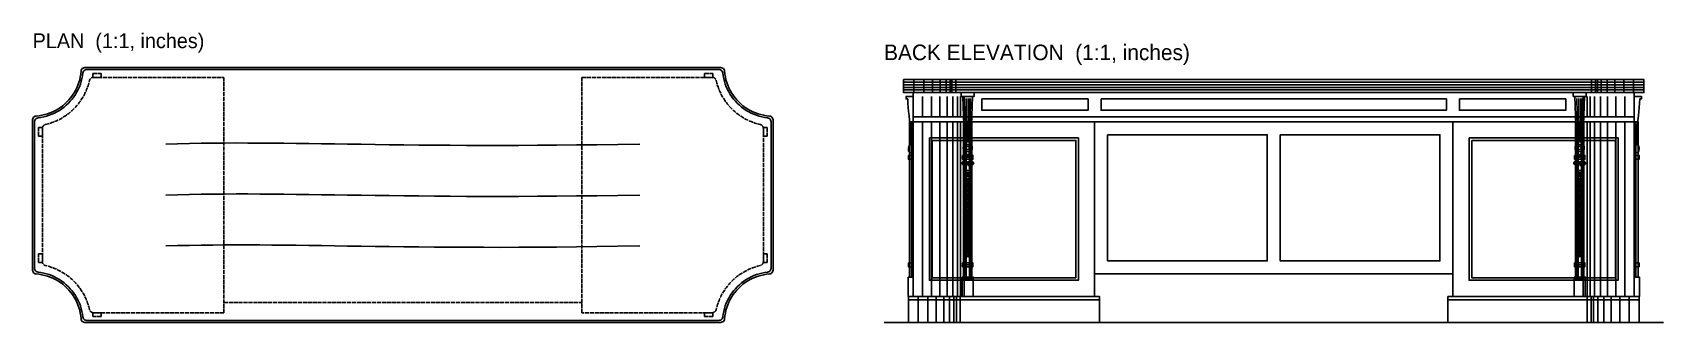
# Model space of a CAD drawing. Header units: inches. Extents: x 0 to 404, y -9 to 35.
# Drawn here: x 205.5 to 403.7, y 0 to 35.2 of the extents above; entities that cross this region are included whole.
import ezdxf

# ---------------------------------------------------------------- set-up
doc = ezdxf.new("R2010")
doc.units = ezdxf.units.IN
doc.header["$MEASUREMENT"] = 0
doc.linetypes.add('DASHED', pattern=[0.6, 0.5, -0.1])
doc.layers.add('Back elevation', color=7, linetype='Continuous')
doc.layers.add('Plan', color=7, linetype='Continuous')

msp = doc.modelspace()

# ---------------------------------------------------------------- linework, layer by layer
at = {"layer": 'Back elevation'}
for p, q in [((311.33, 29.21), (401.33, 29.21)), ((311.33, 28.9), (401.33, 28.9)), ((311.33, 28.58), (401.33, 28.58)), ((311.33, 28.27), (401.33, 28.27)), ((312.6, 29.53), (312.6, 27.95)), ((313.79, 29.53), (313.79, 27.95)), ((314.87, 29.53), (314.87, 27.95)), ((315.79, 29.53), (315.79, 27.95)), ((316.51, 29.53), (316.51, 27.95)), ((316.99, 29.53), (316.99, 27.95)), ((317.22, 29.53), (317.22, 27.95)), ((317.69, 29.53), (317.69, 27.95)), ((394.97, 29.53), (394.97, 27.95)), ((395.44, 29.53), (395.44, 27.95)), ((395.67, 29.53), (395.67, 27.95)), ((396.15, 29.53), (396.15, 27.95)), ((396.87, 29.53), (396.87, 27.95)), ((397.79, 29.53), (397.79, 27.95)), ((398.87, 29.53), (398.87, 27.95)), ((400.06, 29.53), (400.06, 27.95)), ((313.65, 27.48), (313.65, 25)), ((314.75, 27.48), (314.75, 25)), ((315.74, 27.48), (315.74, 25)), ((316.62, 27.48), (316.62, 25)), ((317.34, 27.48), (317.34, 25)), ((317.89, 27.48), (317.89, 25)), ((318.25, 27.48), (318.25, 25)), ((318.71, 27.48), (318.71, 25)), ((318.79, 27.24), (318.9, 21.89)), ((319.02, 27.24), (319.06, 21.89)), ((319.26, 27.24), (319.22, 21.89)), ((319.49, 27.24), (319.38, 21.89)), ((393.17, 27.24), (393.29, 21.89)), ((393.4, 27.24), (393.44, 21.89)), ((393.64, 27.24), (393.6, 21.89)), ((393.88, 27.24), (393.76, 21.89)), ((393.95, 27.48), (393.95, 25)), ((394.42, 27.48), (394.42, 25)), ((394.78, 27.48), (394.78, 25)), ((395.32, 27.48), (395.32, 25)), ((396.04, 27.48), (396.04, 25)), ((396.92, 27.48), (396.92, 25)), ((397.91, 27.48), (397.91, 25)), ((399.01, 27.48), (399.01, 25)), ((312.3, 24.41), (312.3, 5.51)), ((313.65, 24.41), (313.65, 3.15)), ((314.75, 24.41), (314.75, 3.15)), ((315.74, 24.41), (315.74, 3.15)), ((316.62, 24.41), (316.62, 3.15)), ((317.34, 24.41), (317.34, 3.15)), ((317.89, 24.41), (317.89, 3.15)), ((318.25, 24.41), (318.25, 3.15)), ((318.71, 24.41), (318.71, 3.15)), ((318.79, 24.41), (318.79, 5.51)), ((318.94, 24.41), (318.94, 5.51)), ((319.33, 24.41), (319.33, 5.51)), ((319.49, 24.41), (319.49, 5.51)), ((393.17, 24.41), (393.17, 5.51)), ((393.33, 24.41), (393.33, 5.51)), ((393.72, 24.41), (393.72, 5.51)), ((393.88, 24.41), (393.88, 5.51)), ((393.95, 24.41), (393.95, 3.15)), ((394.42, 24.41), (394.42, 3.15)), ((394.78, 24.41), (394.78, 3.15)), ((395.32, 24.41), (395.32, 3.15)), ((396.04, 24.41), (396.04, 3.15)), ((396.92, 24.41), (396.92, 3.15)), ((397.91, 24.41), (397.91, 3.15)), ((399.01, 24.41), (399.01, 3.15)), ((400.36, 24.41), (400.36, 5.51)), ((318.51, 20.08), (319.77, 20.08)), ((392.89, 20.08), (394.15, 20.08)), ((318.51, 7.01), (319.77, 7.01)), ((392.89, 7.01), (394.15, 7.01)), ((318.47, 5.2), (319.81, 5.2)), ((392.85, 5.2), (394.19, 5.2)), ((311.92, 2.76), (335.15, 2.76)), ((313.12, 3.15), (313.12, 0)), ((314.27, 3.15), (314.27, 0)), ((315.31, 3.15), (315.31, 0)), ((316.21, 3.15), (316.21, 0)), ((316.93, 3.15), (316.93, 0)), ((317.45, 3.15), (317.45, 0)), ((317.75, 3.15), (317.75, 0)), ((318.22, 3.15), (318.22, 0)), ((377.51, 2.76), (400.74, 2.76)), ((394.44, 3.15), (394.44, 0)), ((394.91, 3.15), (394.91, 0)), ((395.21, 3.15), (395.21, 0)), ((395.73, 3.15), (395.73, 0)), ((396.46, 3.15), (396.46, 0)), ((397.35, 3.15), (397.35, 0)), ((398.39, 3.15), (398.39, 0)), ((399.54, 3.15), (399.54, 0)), ((308.97, 0), (403.69, 0))]:
    msp.add_line(p, q, dxfattribs=at)
for points in [[(311.33, 29.53), (401.33, 29.53), (401.33, 27.95), (311.33, 27.95), (311.33, 29.53)], [(312.51, 27.95), (400.15, 27.95), (400.15, 25), (312.51, 25), (312.51, 27.95)], [(318.35, 27.95), (319.93, 27.95), (319.93, 27.48), (318.35, 27.48), (318.35, 27.95)], [(392.73, 27.95), (394.31, 27.95), (394.31, 27.48), (392.73, 27.48), (392.73, 27.95)], [(312.51, 27.48), (311.65, 27.48), (311.65, 27.17), (311.84, 27.17)], [(318.55, 27.48), (319.73, 27.48), (319.53, 21.65), (318.75, 21.65), (318.55, 27.48)], [(320.83, 27.17), (333.77, 27.17), (333.77, 25.79), (320.83, 25.79), (320.83, 27.17)], [(335.35, 27.17), (377.31, 27.17), (377.31, 25.79), (335.35, 25.79), (335.35, 27.17)], [(378.89, 27.17), (391.83, 27.17), (391.83, 25.79), (378.89, 25.79), (378.89, 27.17)], [(392.93, 27.48), (394.11, 27.48), (393.92, 21.65), (393.13, 21.65), (392.93, 27.48)], [(400.15, 27.48), (401.02, 27.48), (401.02, 27.17), (400.82, 27.17)], [(312.51, 24.41), (312.04, 24.41), (312.04, 5.51), (312.51, 5.51)], [(312.51, 25), (400.15, 25), (400.15, 24.41), (312.51, 24.41), (312.51, 25)], [(312.51, 24.41), (334.56, 24.41), (334.56, 3.15), (312.51, 3.15), (312.51, 24.41)], [(318.63, 24.41), (319.65, 24.41), (319.65, 5.51), (318.63, 5.51), (318.63, 24.41)], [(334.56, 24.41), (378.1, 24.41), (378.1, 5.91), (334.56, 5.91), (334.56, 24.41)], [(378.1, 24.41), (400.15, 24.41), (400.15, 3.15), (378.1, 3.15), (378.1, 24.41)], [(393.01, 24.41), (394.03, 24.41), (394.03, 5.51), (393.01, 5.51), (393.01, 24.41)], [(400.15, 24.41), (400.62, 24.41), (400.62, 5.51), (400.15, 5.51)], [(314.48, 22.44), (332.59, 22.44), (332.59, 5.12), (314.48, 5.12), (314.48, 22.44)], [(314.8, 22.13), (332.28, 22.13), (332.28, 5.43), (314.8, 5.43), (314.8, 22.13)], [(336.13, 22.83), (355.54, 22.83), (355.54, 7.48), (336.13, 7.48), (336.13, 22.83)], [(357.12, 22.83), (376.53, 22.83), (376.53, 7.48), (357.12, 7.48), (357.12, 22.83)], [(380.07, 22.44), (398.18, 22.44), (398.18, 5.12), (380.07, 5.12), (380.07, 22.44)], [(380.39, 22.13), (397.87, 22.13), (397.87, 5.43), (380.39, 5.43), (380.39, 22.13)], [(311.92, 20.31), (312.51, 20.31), (312.51, 19.84), (311.92, 19.84), (311.92, 20.31)], [(312.12, 20.63), (312.51, 20.71)], [(318.51, 20.31), (319.77, 20.31), (319.77, 19.84), (318.51, 19.84), (318.51, 20.31)], [(318.59, 21.18), (318.59, 21.26)], [(318.98, 21.65), (319.3, 21.65)], [(319.3, 20.79), (318.98, 20.79)], [(319.69, 21.26), (319.69, 21.18)], [(392.89, 20.31), (394.15, 20.31), (394.15, 19.84), (392.89, 19.84), (392.89, 20.31)], [(392.97, 21.18), (392.97, 21.26)], [(393.36, 21.65), (393.68, 21.65)], [(393.68, 20.79), (393.36, 20.79)], [(394.07, 21.26), (394.07, 21.18)], [(400.54, 20.63), (400.15, 20.71)], [(400.15, 20.31), (400.74, 20.31), (400.74, 19.84), (400.15, 19.84), (400.15, 20.31)], [(319.06, 19.25), (318.82, 18.66)], [(319.14, 18.36), (319.14, 17.65)], [(319.22, 19.25), (319.45, 18.66)], [(393.44, 19.25), (393.21, 18.66)], [(393.52, 18.36), (393.52, 17.65)], [(393.6, 19.25), (393.84, 18.66)], [(319.14, 16.94), (319.14, 16.3)], [(393.52, 16.94), (393.52, 16.3)], [(319.14, 15.62), (319.14, 15.04)], [(319.14, 14.39), (319.14, 13.88)], [(393.52, 15.62), (393.52, 15.04)], [(393.52, 14.39), (393.52, 13.88)], [(319.14, 13.26), (319.14, 12.79)], [(319.14, 12.2), (319.14, 11.78)], [(393.52, 13.26), (393.52, 12.79)], [(393.52, 12.2), (393.52, 11.78)], [(319.14, 11.21), (319.14, 10.83)], [(319.14, 10.29), (319.14, 9.95)], [(393.52, 11.21), (393.52, 10.83)], [(393.52, 10.29), (393.52, 9.95)], [(319.14, 9.42), (319.14, 9.11)], [(319.14, 8.6), (319.14, 8.33)], [(393.52, 9.42), (393.52, 9.11)], [(393.52, 8.6), (393.52, 8.33)], [(311.92, 7.24), (312.51, 7.24), (312.51, 6.77), (311.92, 6.77), (311.92, 7.24)], [(318.51, 7.24), (319.77, 7.24), (319.77, 6.77), (318.51, 6.77), (318.51, 7.24)], [(392.89, 7.24), (394.15, 7.24), (394.15, 6.77), (392.89, 6.77), (392.89, 7.24)], [(400.15, 7.24), (400.74, 7.24), (400.74, 6.77), (400.15, 6.77), (400.15, 7.24)], [(311.88, 5.51), (312.51, 5.51), (312.51, 3.15), (311.88, 3.15), (311.88, 5.51)], [(318.47, 5.51), (319.81, 5.51), (319.81, 3.15), (318.47, 3.15), (318.47, 5.51)], [(392.85, 5.51), (394.19, 5.51), (394.19, 3.15), (392.85, 3.15), (392.85, 5.51)], [(400.15, 5.51), (400.78, 5.51), (400.78, 3.15), (400.15, 3.15), (400.15, 5.51)], [(311.92, 3.15), (335.15, 3.15), (335.15, 0), (311.92, 0), (311.92, 3.15)], [(377.51, 3.15), (400.74, 3.15), (400.74, 0), (377.51, 0), (377.51, 3.15)]]:
    msp.add_lwpolyline(points, dxfattribs=at)
for centre, radius in [((319.14, 21.22), 0.197), ((319.14, 20.59), 0.197), ((393.52, 21.22), 0.197), ((393.52, 20.59), 0.197), ((319.14, 19.37), 0.138), ((393.52, 19.37), 0.138), ((319.14, 17.26), 0.0984), ((319.14, 15.93), 0.0984), ((393.52, 17.26), 0.0984), ((393.52, 15.93), 0.0984), ((319.14, 14.69), 0.0984), ((393.52, 14.69), 0.0984), ((319.14, 13.55), 0.0984), ((319.14, 12.48), 0.0984), ((393.52, 13.55), 0.0984), ((393.52, 12.48), 0.0984), ((319.14, 11.48), 0.0984), ((319.14, 10.55), 0.0984), ((393.52, 11.48), 0.0984), ((393.52, 10.55), 0.0984), ((319.14, 9.68), 0.0984), ((319.14, 8.86), 0.0984), ((319.14, 8.08), 0.0984), ((393.52, 9.68), 0.0984), ((393.52, 8.86), 0.0984), ((393.52, 8.08), 0.0984)]:
    msp.add_circle(centre, radius, dxfattribs=at)
for points in [[(311.84, 27.17), (311.84, 25.59), (312.16, 25.2), (312.2, 21.65)], [(400.82, 27.17), (400.82, 25.59), (400.5, 25.2), (400.46, 21.65)], [(312.2, 21.65), (311.88, 21.57), (311.8, 20.79), (312.12, 20.63)], [(400.46, 21.65), (400.78, 21.57), (400.86, 20.79), (400.54, 20.63)], [(319.14, 17.42), (318.67, 17.8), (318.62, 18.5), (319.14, 18.5)], [(318.93, 18.27), (319.01, 18.05), (319.08, 17.84), (319.14, 17.65)], [(319.14, 18.5), (319.66, 18.5), (319.61, 17.8), (319.14, 17.42)], [(319.35, 18.27), (319.27, 18.05), (319.2, 17.84), (319.14, 17.65)], [(393.52, 17.42), (393.05, 17.8), (393, 18.5), (393.52, 18.5)], [(393.31, 18.27), (393.39, 18.05), (393.46, 17.84), (393.52, 17.65)], [(393.52, 18.5), (394.04, 18.5), (393.99, 17.8), (393.52, 17.42)], [(393.73, 18.27), (393.65, 18.05), (393.58, 17.84), (393.52, 17.65)], [(319.14, 16.09), (318.71, 16.43), (318.67, 17.06), (319.14, 17.06)], [(318.95, 16.85), (319.02, 16.65), (319.08, 16.47), (319.14, 16.3)], [(319.14, 17.06), (319.61, 17.06), (319.56, 16.43), (319.14, 16.09)], [(319.33, 16.85), (319.26, 16.65), (319.2, 16.47), (319.14, 16.3)], [(393.52, 16.09), (393.1, 16.43), (393.05, 17.06), (393.52, 17.06)], [(393.33, 16.85), (393.4, 16.65), (393.46, 16.47), (393.52, 16.3)], [(393.52, 17.06), (393.99, 17.06), (393.95, 16.43), (393.52, 16.09)], [(393.71, 16.85), (393.64, 16.65), (393.58, 16.47), (393.52, 16.3)], [(319.14, 14.85), (318.76, 15.16), (318.72, 15.73), (319.14, 15.73)], [(319.14, 13.7), (318.8, 13.98), (318.76, 14.5), (319.14, 14.5)], [(318.97, 15.54), (319.03, 15.36), (319.09, 15.19), (319.14, 15.04)], [(318.99, 14.32), (319.04, 14.16), (319.09, 14.01), (319.14, 13.88)], [(319.14, 15.73), (319.56, 15.73), (319.52, 15.16), (319.14, 14.85)], [(319.31, 15.54), (319.25, 15.36), (319.19, 15.19), (319.14, 15.04)], [(319.14, 14.5), (319.52, 14.5), (319.48, 13.98), (319.14, 13.7)], [(319.29, 14.32), (319.24, 14.16), (319.19, 14.01), (319.14, 13.88)], [(393.52, 14.85), (393.14, 15.16), (393.1, 15.73), (393.52, 15.73)], [(393.52, 13.7), (393.18, 13.98), (393.14, 14.5), (393.52, 14.5)], [(393.35, 15.54), (393.41, 15.36), (393.47, 15.19), (393.52, 15.04)], [(393.37, 14.32), (393.43, 14.16), (393.48, 14.01), (393.52, 13.88)], [(393.52, 15.73), (393.94, 15.73), (393.9, 15.16), (393.52, 14.85)], [(393.69, 15.54), (393.63, 15.36), (393.57, 15.19), (393.52, 15.04)], [(393.52, 14.5), (393.9, 14.5), (393.87, 13.98), (393.52, 13.7)], [(393.67, 14.32), (393.62, 14.16), (393.57, 14.01), (393.52, 13.88)], [(319.14, 12.64), (318.83, 12.88), (318.8, 13.35), (319.14, 13.35)], [(319.14, 11.64), (318.86, 11.86), (318.83, 12.28), (319.14, 12.28)], [(319, 13.19), (319.05, 13.05), (319.1, 12.92), (319.14, 12.79)], [(319.02, 12.14), (319.06, 12.01), (319.1, 11.89), (319.14, 11.78)], [(319.14, 13.35), (319.48, 13.35), (319.45, 12.88), (319.14, 12.64)], [(319.28, 13.19), (319.23, 13.05), (319.18, 12.92), (319.14, 12.79)], [(319.14, 12.28), (319.45, 12.28), (319.42, 11.86), (319.14, 11.64)], [(319.26, 12.14), (319.22, 12.01), (319.18, 11.89), (319.14, 11.78)], [(393.52, 12.64), (393.21, 12.88), (393.18, 13.35), (393.52, 13.35)], [(393.52, 11.64), (393.24, 11.86), (393.21, 12.28), (393.52, 12.28)], [(393.39, 13.19), (393.43, 13.05), (393.48, 12.92), (393.52, 12.79)], [(393.4, 12.14), (393.44, 12.01), (393.48, 11.89), (393.52, 11.78)], [(393.52, 13.35), (393.86, 13.35), (393.83, 12.88), (393.52, 12.64)], [(393.66, 13.19), (393.61, 13.05), (393.56, 12.92), (393.52, 12.79)], [(393.52, 12.28), (393.83, 12.28), (393.8, 11.86), (393.52, 11.64)], [(393.64, 12.14), (393.6, 12.01), (393.56, 11.89), (393.52, 11.78)], [(319.14, 10.71), (318.89, 10.91), (318.86, 11.29), (319.14, 11.29)], [(319.14, 9.83), (318.91, 10.02), (318.89, 10.35), (319.14, 10.35)], [(319.03, 11.16), (319.07, 11.04), (319.11, 10.94), (319.14, 10.83)], [(319.04, 10.24), (319.08, 10.14), (319.11, 10.04), (319.14, 9.95)], [(319.14, 11.29), (319.42, 11.29), (319.39, 10.91), (319.14, 10.71)], [(319.25, 11.16), (319.21, 11.04), (319.17, 10.94), (319.14, 10.83)], [(319.14, 10.35), (319.39, 10.35), (319.37, 10.02), (319.14, 9.83)], [(319.24, 10.24), (319.2, 10.14), (319.17, 10.04), (319.14, 9.95)], [(393.52, 10.71), (393.27, 10.91), (393.25, 11.29), (393.52, 11.29)], [(393.52, 9.83), (393.3, 10.02), (393.27, 10.35), (393.52, 10.35)], [(393.41, 11.16), (393.45, 11.04), (393.49, 10.94), (393.52, 10.83)], [(393.42, 10.24), (393.46, 10.14), (393.49, 10.04), (393.52, 9.95)], [(393.52, 11.29), (393.8, 11.29), (393.77, 10.91), (393.52, 10.71)], [(393.63, 11.16), (393.59, 11.04), (393.56, 10.94), (393.52, 10.83)], [(393.52, 10.35), (393.77, 10.35), (393.75, 10.02), (393.52, 9.83)], [(393.62, 10.24), (393.58, 10.14), (393.55, 10.04), (393.52, 9.95)], [(319.14, 9.01), (318.94, 9.18), (318.92, 9.48), (319.14, 9.48)], [(319.14, 8.24), (318.96, 8.38), (318.94, 8.66), (319.14, 8.66)], [(319.05, 9.38), (319.08, 9.28), (319.11, 9.2), (319.14, 9.11)], [(319.06, 8.57), (319.09, 8.48), (319.12, 8.4), (319.14, 8.33)], [(319.14, 9.48), (319.36, 9.48), (319.34, 9.18), (319.14, 9.01)], [(319.23, 9.38), (319.2, 9.28), (319.17, 9.2), (319.14, 9.11)], [(319.14, 8.66), (319.34, 8.66), (319.32, 8.38), (319.14, 8.24)], [(319.22, 8.57), (319.19, 8.48), (319.16, 8.4), (319.14, 8.33)], [(393.52, 9.01), (393.32, 9.18), (393.3, 9.48), (393.52, 9.48)], [(393.52, 8.24), (393.34, 8.38), (393.32, 8.66), (393.52, 8.66)], [(393.43, 9.38), (393.46, 9.28), (393.49, 9.2), (393.52, 9.11)], [(393.44, 8.57), (393.47, 8.48), (393.5, 8.4), (393.52, 8.33)], [(393.52, 9.48), (393.75, 9.48), (393.73, 9.18), (393.52, 9.01)], [(393.61, 9.38), (393.58, 9.28), (393.55, 9.2), (393.52, 9.11)], [(393.52, 8.66), (393.72, 8.66), (393.7, 8.38), (393.52, 8.24)], [(393.6, 8.57), (393.57, 8.48), (393.55, 8.4), (393.52, 8.33)]]:
    msp.add_open_spline(points, degree=3, dxfattribs=at)
for points, knots in [([(318.59, 21.26), (318.59, 21.33), (318.61, 21.4), (318.64, 21.46), (318.68, 21.52), (318.73, 21.57), (318.79, 21.6), (318.85, 21.64), (318.91, 21.65), (318.98, 21.65)], [0, 0, 0, 0, 1, 1, 1, 2, 2, 2, 3, 3, 3, 3]), ([(318.98, 20.79), (318.91, 20.79), (318.85, 20.81), (318.79, 20.84), (318.73, 20.87), (318.68, 20.92), (318.64, 20.98), (318.61, 21.04), (318.59, 21.11), (318.59, 21.18)], [0, 0, 0, 0, 1, 1, 1, 2, 2, 2, 3, 3, 3, 3]), ([(319.3, 21.65), (319.37, 21.65), (319.43, 21.64), (319.49, 21.6), (319.55, 21.57), (319.6, 21.52), (319.64, 21.46), (319.67, 21.4), (319.69, 21.33), (319.69, 21.26)], [0, 0, 0, 0, 1, 1, 1, 2, 2, 2, 3, 3, 3, 3]), ([(319.69, 21.18), (319.69, 21.11), (319.67, 21.04), (319.64, 20.98), (319.6, 20.92), (319.55, 20.87), (319.49, 20.84), (319.43, 20.81), (319.37, 20.79), (319.3, 20.79)], [0, 0, 0, 0, 1, 1, 1, 2, 2, 2, 3, 3, 3, 3]), ([(392.97, 21.26), (392.97, 21.33), (392.99, 21.4), (393.02, 21.46), (393.06, 21.52), (393.11, 21.57), (393.17, 21.6), (393.23, 21.64), (393.3, 21.65), (393.36, 21.65)], [0, 0, 0, 0, 1, 1, 1, 2, 2, 2, 3, 3, 3, 3]), ([(393.36, 20.79), (393.3, 20.79), (393.23, 20.81), (393.17, 20.84), (393.11, 20.87), (393.06, 20.92), (393.02, 20.98), (392.99, 21.04), (392.97, 21.11), (392.97, 21.18)], [0, 0, 0, 0, 1, 1, 1, 2, 2, 2, 3, 3, 3, 3]), ([(393.68, 21.65), (393.75, 21.65), (393.82, 21.64), (393.88, 21.6), (393.94, 21.57), (393.99, 21.52), (394.02, 21.46), (394.05, 21.4), (394.07, 21.33), (394.07, 21.26)], [0, 0, 0, 0, 1, 1, 1, 2, 2, 2, 3, 3, 3, 3]), ([(394.07, 21.18), (394.07, 21.11), (394.05, 21.04), (394.02, 20.98), (393.99, 20.92), (393.94, 20.87), (393.88, 20.84), (393.82, 20.81), (393.75, 20.79), (393.68, 20.79)], [0, 0, 0, 0, 1, 1, 1, 2, 2, 2, 3, 3, 3, 3]), ([(319.14, 19.37), (319.14, 19.33), (319.12, 19.29), (319.09, 19.26), (319.06, 19.23), (319.02, 19.2), (318.96, 19.18), (318.91, 19.16), (318.85, 19.15), (318.79, 19.15), (318.72, 19.15), (318.66, 19.16), (318.61, 19.18), (318.55, 19.2), (318.51, 19.23), (318.48, 19.26), (318.45, 19.29), (318.43, 19.33), (318.43, 19.37), (318.43, 19.41), (318.45, 19.45), (318.48, 19.48), (318.51, 19.51), (318.55, 19.54), (318.61, 19.56), (318.66, 19.58), (318.72, 19.59), (318.79, 19.59), (318.85, 19.59), (318.91, 19.58), (318.96, 19.56), (319.02, 19.54), (319.06, 19.51), (319.09, 19.48), (319.12, 19.45), (319.14, 19.41), (319.14, 19.37)], [0, 0, 0, 0, 1, 1, 1, 2, 2, 2, 3, 3, 3, 4, 4, 4, 5, 5, 5, 6, 6, 6, 7, 7, 7, 8, 8, 8, 9, 9, 9, 10, 10, 10, 11, 11, 11, 12, 12, 12, 12]), ([(319.85, 19.37), (319.85, 19.33), (319.83, 19.29), (319.8, 19.26), (319.77, 19.23), (319.73, 19.2), (319.67, 19.18), (319.62, 19.16), (319.56, 19.15), (319.49, 19.15), (319.43, 19.15), (319.37, 19.16), (319.32, 19.18), (319.26, 19.2), (319.22, 19.23), (319.19, 19.26), (319.16, 19.29), (319.14, 19.33), (319.14, 19.37), (319.14, 19.41), (319.16, 19.45), (319.19, 19.48), (319.22, 19.51), (319.26, 19.54), (319.32, 19.56), (319.37, 19.58), (319.43, 19.59), (319.49, 19.59), (319.56, 19.59), (319.62, 19.58), (319.67, 19.56), (319.73, 19.54), (319.77, 19.51), (319.8, 19.48), (319.83, 19.45), (319.85, 19.41), (319.85, 19.37)], [0, 0, 0, 0, 1, 1, 1, 2, 2, 2, 3, 3, 3, 4, 4, 4, 5, 5, 5, 6, 6, 6, 7, 7, 7, 8, 8, 8, 9, 9, 9, 10, 10, 10, 11, 11, 11, 12, 12, 12, 12]), ([(393.52, 19.37), (393.52, 19.33), (393.51, 19.29), (393.47, 19.26), (393.44, 19.23), (393.4, 19.2), (393.34, 19.18), (393.29, 19.16), (393.23, 19.15), (393.17, 19.15), (393.11, 19.15), (393.04, 19.16), (392.99, 19.18), (392.94, 19.2), (392.89, 19.23), (392.86, 19.26), (392.83, 19.29), (392.81, 19.33), (392.81, 19.37), (392.81, 19.41), (392.83, 19.45), (392.86, 19.48), (392.89, 19.51), (392.94, 19.54), (392.99, 19.56), (393.04, 19.58), (393.11, 19.59), (393.17, 19.59), (393.23, 19.59), (393.29, 19.58), (393.34, 19.56), (393.4, 19.54), (393.44, 19.51), (393.47, 19.48), (393.51, 19.45), (393.52, 19.41), (393.52, 19.37)], [0, 0, 0, 0, 1, 1, 1, 2, 2, 2, 3, 3, 3, 4, 4, 4, 5, 5, 5, 6, 6, 6, 7, 7, 7, 8, 8, 8, 9, 9, 9, 10, 10, 10, 11, 11, 11, 12, 12, 12, 12]), ([(394.23, 19.37), (394.23, 19.33), (394.21, 19.29), (394.18, 19.26), (394.15, 19.23), (394.11, 19.2), (394.05, 19.18), (394, 19.16), (393.94, 19.15), (393.88, 19.15), (393.81, 19.15), (393.75, 19.16), (393.7, 19.18), (393.64, 19.2), (393.6, 19.23), (393.57, 19.26), (393.54, 19.29), (393.52, 19.33), (393.52, 19.37), (393.52, 19.41), (393.54, 19.45), (393.57, 19.48), (393.6, 19.51), (393.64, 19.54), (393.7, 19.56), (393.75, 19.58), (393.81, 19.59), (393.88, 19.59), (393.94, 19.59), (394, 19.58), (394.05, 19.56), (394.11, 19.54), (394.15, 19.51), (394.18, 19.48), (394.21, 19.45), (394.23, 19.41), (394.23, 19.37)], [0, 0, 0, 0, 1, 1, 1, 2, 2, 2, 3, 3, 3, 4, 4, 4, 5, 5, 5, 6, 6, 6, 7, 7, 7, 8, 8, 8, 9, 9, 9, 10, 10, 10, 11, 11, 11, 12, 12, 12, 12])]:
    msp.add_open_spline(points, degree=3, knots=knots, dxfattribs=at)
at = {"layer": 'Plan', "linetype": 'DASHED'}
msp.add_line((228.7, 2.4), (272.24, 2.4), dxfattribs=at)
at = {"layer": 'Plan'}
for points in [[(211.83, 30.98), (289.11, 30.98)], [(212.04, 30.75), (288.89, 30.75)], [(205.47, 6.36), (205.47, 24.62)], [(205.7, 6.58), (205.7, 24.41)], [(295.23, 24.41), (295.23, 6.58)], [(295.47, 24.62), (295.47, 6.36)], [(289.11, 0), (211.83, 0)], [(288.89, 0.24), (212.04, 0.24)]]:
    msp.add_lwpolyline(points, dxfattribs=at)
at = {"layer": 'Plan', "linetype": 'DASHED'}
for points in [[(212.77, 30.28), (213.79, 30.28), (213.79, 29.8), (212.77, 29.8), (212.77, 30.28)], [(212.84, 29.8), (228.7, 29.8), (228.7, 1.18), (212.84, 1.18)], [(272.24, 29.8), (288.09, 29.8)], [(288.09, 1.18), (272.24, 1.18), (272.24, 29.8)], [(287.15, 30.28), (288.17, 30.28), (288.17, 29.8), (287.15, 29.8), (287.15, 30.28)], [(206.18, 23.69), (206.65, 23.69), (206.65, 22.66), (206.18, 22.66), (206.18, 23.69)], [(206.65, 7.38), (206.65, 23.61)], [(294.29, 23.69), (294.76, 23.69), (294.76, 22.66), (294.29, 22.66), (294.29, 23.69)], [(294.29, 23.61), (294.29, 7.38)], [(206.18, 8.32), (206.65, 8.32), (206.65, 7.3), (206.18, 7.3), (206.18, 8.32)], [(294.29, 8.32), (294.76, 8.32), (294.76, 7.3), (294.29, 7.3), (294.29, 8.32)], [(212.77, 1.18), (213.79, 1.18), (213.79, 0.71), (212.77, 0.71), (212.77, 1.18)], [(287.15, 1.18), (288.17, 1.18), (288.17, 0.71), (287.15, 0.71), (287.15, 1.18)]]:
    msp.add_lwpolyline(points, dxfattribs=at)
at = {"layer": 'Plan'}
for points in [[(205.47, 24.62), (205.47, 24.7), (205.49, 24.78), (205.53, 24.85), (205.56, 24.92), (205.62, 24.98), (205.68, 25.02), (205.75, 25.06), (205.83, 25.09), (205.91, 25.09), (206.84, 25.16), (207.75, 25.46), (208.55, 25.94), (209.35, 26.43), (210.02, 27.11), (210.51, 27.91), (211, 28.71), (211.29, 29.61), (211.36, 30.55), (211.36, 30.63), (211.39, 30.7), (211.43, 30.77), (211.47, 30.83), (211.53, 30.89), (211.6, 30.93), (211.67, 30.96), (211.75, 30.98), (211.83, 30.98)], [(205.7, 24.41), (205.7, 24.49), (205.72, 24.56), (205.76, 24.63), (205.8, 24.7), (205.85, 24.76), (205.91, 24.8), (205.98, 24.84), (206.05, 24.87), (206.13, 24.88), (207.05, 24.98), (207.94, 25.29), (208.73, 25.78), (209.52, 26.27), (210.18, 26.94), (210.67, 27.73), (211.17, 28.51), (211.48, 29.4), (211.57, 30.33), (211.58, 30.4), (211.61, 30.48), (211.65, 30.54), (211.7, 30.6), (211.75, 30.66), (211.82, 30.69), (211.89, 30.73), (211.97, 30.75), (212.04, 30.75)], [(288.89, 30.75), (288.97, 30.75), (289.05, 30.73), (289.11, 30.69), (289.18, 30.66), (289.24, 30.6), (289.28, 30.54), (289.33, 30.48), (289.35, 30.4), (289.36, 30.33), (289.46, 29.4), (289.77, 28.51), (290.26, 27.73), (290.76, 26.94), (291.42, 26.27), (292.21, 25.78), (293, 25.29), (293.89, 24.98), (294.81, 24.88), (294.89, 24.87), (294.96, 24.84), (295.02, 24.8), (295.09, 24.76), (295.14, 24.7), (295.18, 24.63), (295.21, 24.56), (295.23, 24.49), (295.23, 24.41)], [(289.11, 30.98), (289.19, 30.98), (289.26, 30.96), (289.33, 30.93), (289.4, 30.89), (289.46, 30.83), (289.51, 30.77), (289.55, 30.7), (289.57, 30.63), (289.58, 30.55), (289.65, 29.61), (289.94, 28.71), (290.43, 27.91), (290.92, 27.11), (291.59, 26.43), (292.39, 25.94), (293.19, 25.46), (294.1, 25.16), (295.03, 25.09), (295.11, 25.09), (295.19, 25.06), (295.25, 25.02), (295.32, 24.98), (295.37, 24.92), (295.41, 24.85), (295.45, 24.78), (295.47, 24.7), (295.47, 24.62)], [(211.83, 0), (211.75, 0), (211.67, 0.02), (211.6, 0.06), (211.53, 0.1), (211.47, 0.15), (211.43, 0.22), (211.39, 0.28), (211.36, 0.36), (211.36, 0.44), (211.29, 1.37), (211, 2.28), (210.51, 3.08), (210.02, 3.88), (209.35, 4.55), (208.55, 5.04), (207.75, 5.53), (206.84, 5.82), (205.91, 5.89), (205.83, 5.9), (205.75, 5.92), (205.68, 5.96), (205.62, 6.01), (205.56, 6.07), (205.53, 6.13), (205.49, 6.2), (205.47, 6.28), (205.47, 6.36)], [(212.04, 0.24), (211.97, 0.24), (211.89, 0.26), (211.82, 0.29), (211.75, 0.33), (211.7, 0.38), (211.65, 0.44), (211.61, 0.51), (211.58, 0.58), (211.57, 0.66), (211.48, 1.58), (211.17, 2.47), (210.67, 3.26), (210.18, 4.05), (209.52, 4.71), (208.73, 5.21), (207.94, 5.7), (207.05, 6.01), (206.13, 6.11), (206.05, 6.11), (205.98, 6.14), (205.91, 6.18), (205.85, 6.23), (205.8, 6.29), (205.76, 6.35), (205.72, 6.42), (205.7, 6.5), (205.7, 6.58)], [(295.23, 6.58), (295.23, 6.5), (295.21, 6.42), (295.18, 6.35), (295.14, 6.29), (295.09, 6.23), (295.02, 6.18), (294.96, 6.14), (294.89, 6.11), (294.81, 6.11), (293.89, 6.01), (293, 5.7), (292.21, 5.21), (291.42, 4.71), (290.76, 4.05), (290.26, 3.26), (289.77, 2.47), (289.46, 1.58), (289.36, 0.66), (289.35, 0.58), (289.33, 0.51), (289.28, 0.44), (289.24, 0.38), (289.18, 0.33), (289.11, 0.29), (289.05, 0.26), (288.97, 0.24), (288.89, 0.24)], [(295.47, 6.36), (295.47, 6.28), (295.45, 6.2), (295.41, 6.13), (295.37, 6.07), (295.32, 6.01), (295.25, 5.96), (295.19, 5.92), (295.11, 5.9), (295.03, 5.89), (294.1, 5.82), (293.19, 5.53), (292.39, 5.04), (291.59, 4.55), (290.92, 3.88), (290.43, 3.08), (289.94, 2.28), (289.65, 1.37), (289.58, 0.44), (289.57, 0.36), (289.55, 0.28), (289.51, 0.22), (289.46, 0.15), (289.4, 0.1), (289.33, 0.06), (289.26, 0.02), (289.19, 0), (289.11, 0)]]:
    msp.add_open_spline(points, degree=3, knots=[0, 0, 0, 0, 1, 1, 1, 2, 2, 2, 3, 3, 3, 4, 4, 4, 5, 5, 5, 6, 6, 6, 7, 7, 7, 8, 8, 8, 9, 9, 9, 9], dxfattribs=at)
at = {"layer": 'Plan', "linetype": 'DASHED'}
for points in [[(206.65, 23.61), (206.65, 23.68), (206.67, 23.75), (206.7, 23.81), (206.73, 23.88), (206.77, 23.93), (206.83, 23.98), (206.88, 24.02), (206.95, 24.05), (207.02, 24.07), (207.89, 24.26), (208.72, 24.62), (209.45, 25.12), (210.19, 25.63), (210.83, 26.26), (211.33, 27), (211.83, 27.74), (212.19, 28.56), (212.38, 29.43), (212.4, 29.5), (212.43, 29.57), (212.47, 29.62), (212.52, 29.68), (212.57, 29.73), (212.64, 29.76), (212.7, 29.79), (212.77, 29.8), (212.84, 29.8)], [(288.09, 29.8), (288.16, 29.8), (288.23, 29.79), (288.3, 29.76), (288.36, 29.73), (288.42, 29.68), (288.46, 29.62), (288.51, 29.57), (288.54, 29.5), (288.55, 29.43), (288.75, 28.56), (289.11, 27.74), (289.61, 27), (290.11, 26.26), (290.75, 25.63), (291.48, 25.12), (292.22, 24.62), (293.05, 24.26), (293.92, 24.07), (293.99, 24.05), (294.05, 24.02), (294.11, 23.98), (294.16, 23.93), (294.21, 23.88), (294.24, 23.81), (294.27, 23.75), (294.29, 23.68), (294.29, 23.61)], [(212.84, 1.18), (212.77, 1.18), (212.7, 1.2), (212.64, 1.23), (212.57, 1.26), (212.52, 1.3), (212.47, 1.36), (212.43, 1.42), (212.4, 1.48), (212.38, 1.55), (212.19, 2.42), (211.83, 3.25), (211.33, 3.98), (210.83, 4.72), (210.19, 5.36), (209.45, 5.86), (208.72, 6.36), (207.89, 6.72), (207.02, 6.91), (206.95, 6.93), (206.88, 6.96), (206.83, 7.01), (206.77, 7.05), (206.73, 7.11), (206.7, 7.17), (206.67, 7.23), (206.65, 7.3), (206.65, 7.38)], [(294.29, 7.38), (294.29, 7.3), (294.27, 7.23), (294.24, 7.17), (294.21, 7.11), (294.16, 7.05), (294.11, 7.01), (294.05, 6.96), (293.99, 6.93), (293.92, 6.91), (293.05, 6.72), (292.22, 6.36), (291.48, 5.86), (290.75, 5.36), (290.11, 4.72), (289.61, 3.98), (289.11, 3.25), (288.75, 2.42), (288.55, 1.55), (288.54, 1.48), (288.51, 1.42), (288.46, 1.36), (288.42, 1.3), (288.36, 1.26), (288.3, 1.23), (288.23, 1.2), (288.16, 1.18), (288.09, 1.18)]]:
    msp.add_open_spline(points, degree=3, knots=[0, 0, 0, 0, 1, 1, 1, 2, 2, 2, 3, 3, 3, 4, 4, 4, 5, 5, 5, 6, 6, 6, 7, 7, 7, 8, 8, 8, 9, 9, 9, 9], dxfattribs=at)
at = {"layer": 'Plan'}
for points in [[(221.67, 21.69), (236.97, 22.16), (250.47, 21.14), (279.27, 21.69)], [(221.67, 15.49), (236.97, 15.96), (250.47, 14.94), (279.27, 15.49)], [(221.67, 9.3), (236.97, 9.77), (250.47, 8.74), (279.27, 9.3)]]:
    msp.add_open_spline(points, degree=3, dxfattribs=at)

# ---------------------------------------------------------------- texts
at = {"layer": 'LABELS'}
for s, height, p in [('PLAN  (1:1, inches)', 1.8, (205.47, 33.35)), ('BACK ELEVATION  (1:1, inches)', 1.8945, (308.97, 31.89))]:
    msp.add_text(s, height=height, dxfattribs=at).set_placement(p)

doc.saveas('drawing.dxf')
